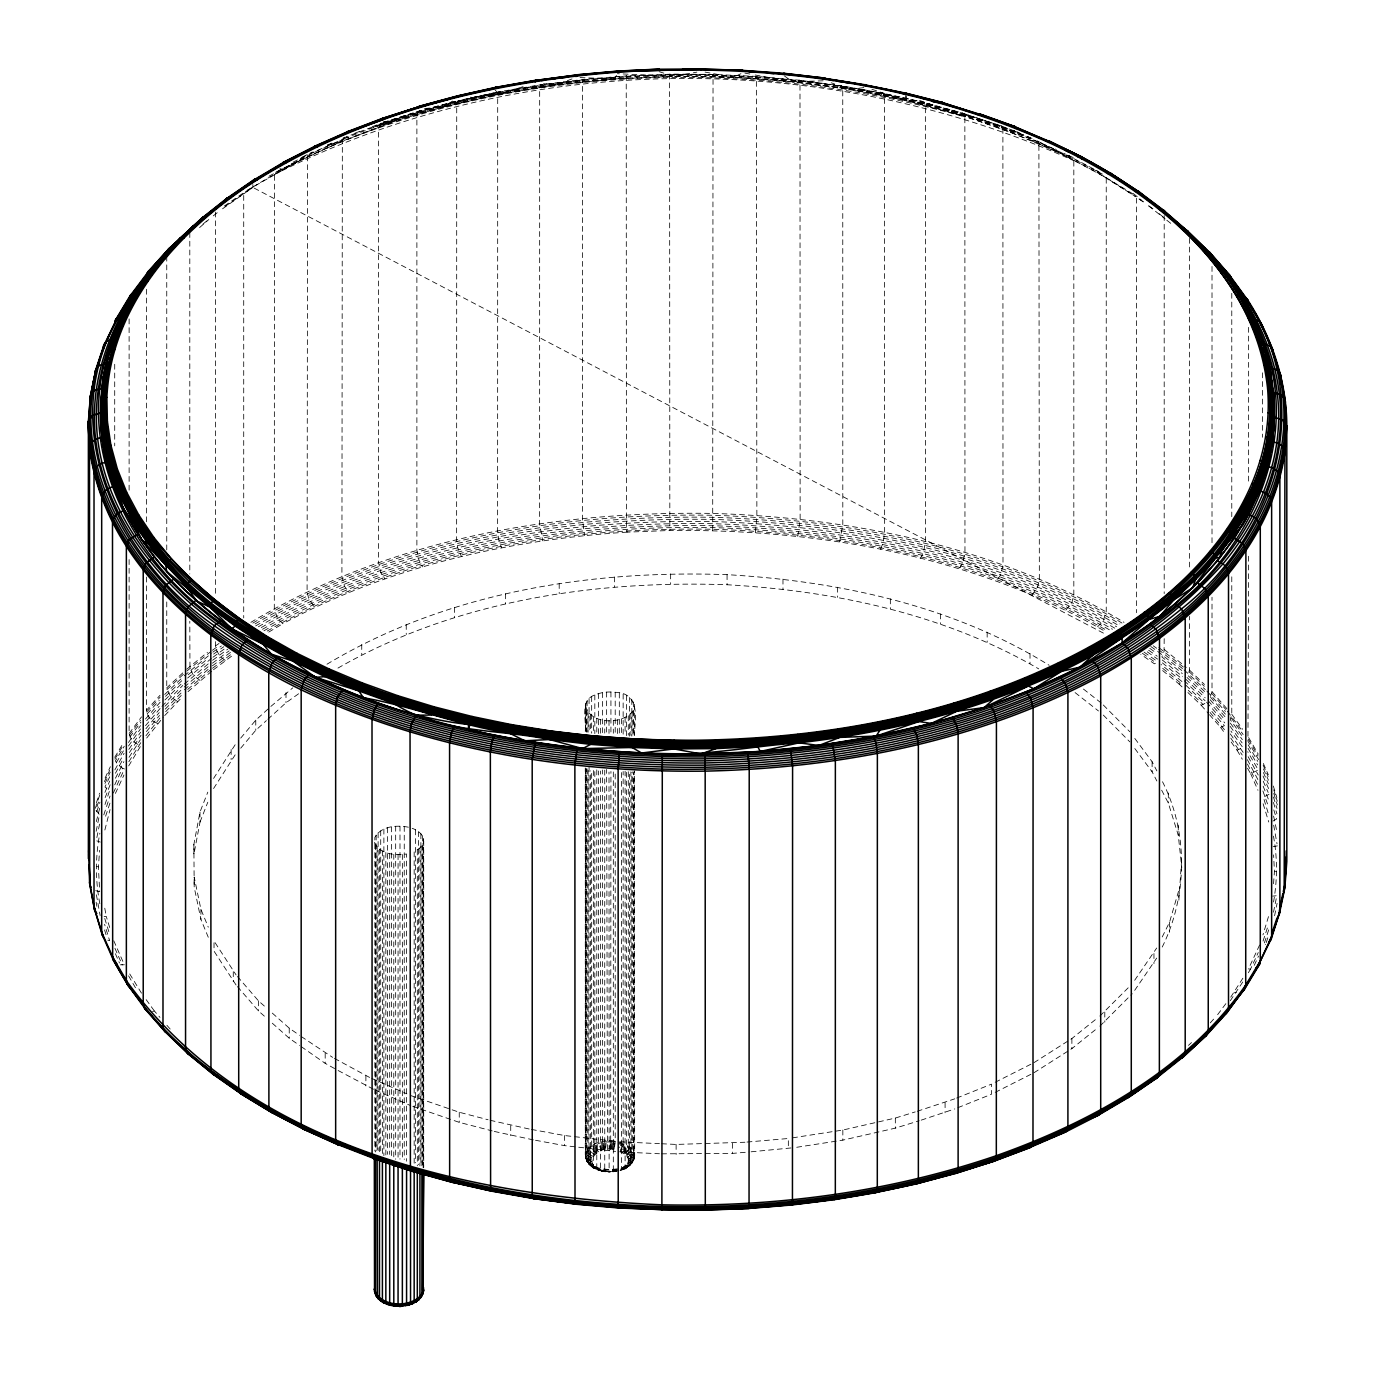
<?xml version="1.0" encoding="UTF-8"?>
<svg xmlns="http://www.w3.org/2000/svg" width="1375" height="1375" viewBox="0 0 1375 1375"><rect width="100%" height="100%" fill="white"/><g stroke="black" fill="none" stroke-linecap="round" stroke-linejoin="round"><path stroke-width="0.75" stroke-dasharray="5 3.75" d="M797.809 536.37L800.13 519.269L799.992 82.397L799.305 80.197L756.147 76.381L712.972 74.388L669.591 74.233L669.831 530.492C820.188 529.014 974.841 556.084 1106.291 632.036M596.784 769.863L596.784 1167.289L597.97 1170.073L600.084 1169.317C580.542 1162.683 600.892 1144.344 613.903 1149.809L615.209 1141.267L615.209 771.77M621.483 772.561L621.483 1167.839L620.452 1170.572M610.689 1149.569L610.93 771.461M712.697 530.647L713.041 74.388L669.642 74.233L626.227 75.9L626.416 527.227L627.052 532.142L669.831 530.492M99.842 903.736C95.287 880.584 95.339 856.402 99.842 833.25M95.666 890.673L99.688 891.705L98.398 866.886L99.636 850.334M1273.542 883.747L1274.453 871.389L1273.594 854.889M1273.456 836.12C1277.564 857.845 1277.358 880.481 1273.508 902.241M627.052 532.142C507.942 539.808 388.403 566.723 282.82 623.752L277.338 618.062L274.295 608.489L274.433 172.958C484.911 63.628 738.873 52.731 964.855 116.909L964.958 552.423L962.913 562.409L959.234 568.837M613.319 771.925L613.319 1169.352L613.113 1171.775L609.091 1172.067L609.245 1170.95L604.811 1170.675L604.742 1169.162L604.742 769.587M1164.195 638.67L1164.058 651.234L1161.909 656.906L1182.311 673.595M713.041 74.388L712.697 76.605C811.336 79.372 909.992 95.631 1002.891 129.405L1002.994 564.936L1000.656 574.819L996.48 581.092M1204.569 691.47L1188.069 675.623L1189.444 670.055L1189.444 616.361M1162.219 947.048C1187.691 895.83 1188.498 831.084 1161.652 780.089M1178.873 900.178L1181.778 857.536M1224.936 716.65L1209.484 699.016L1212.011 691.711L1212.011 597.214M1231.777 576.812L1231.777 714.261L1230.281 719.709L1242.295 736.33M1258.606 759.619L1247.95 741.194L1248.638 552.888M628.272 771.667L628.272 1164.814C628.375 1167.891 623.872 1170.692 621.328 1168.716L627.12 1164.316L631.503 1163.542L632.844 1160.62L632.844 771.77M619.85 1151.202L626.364 1155.275L628.341 1158.816L632.277 1157.32L634.356 1154.175L633.497 1150.858L629.509 1146.475L619.317 1142.006M627.12 1164.316L628.083 1162.528L632.706 1161.308L634.116 1158.231L634.116 771.547M628.083 1162.528L628.495 1160.672L633.222 1158.988L634.666 1155.773L634.459 770.894M755.442 532.606L756.869 515.436L756.353 76.381L755.442 78.581M199.994 812.023L199.994 822.112L193.875 854.511L193.875 844.405L199.994 812.023L207.797 792.155M604.811 1170.675L609.125 1172.067L609.005 772.045M96.302 821.614L99.877 807.589M96.147 831.273L99.498 814.67L95.872 810.064L99.67 798.617M99.567 824.106L96.233 840.675L100.237 842.067M104.861 830.019L110.034 809.617M380.067 123.698L378.572 128.769L378.572 562.616L380.858 572.533L384.948 578.823M1268.489 916.609L1262.955 934.88M1273.491 912.209L1276.825 895.709L1272.614 896.122M1274.591 915.75L1277.1 903.341M423.173 1167.822L423.173 843.425C425.7 836.155 418.344 830.362 412.208 828.334M585.269 731.448C586.558 719.589 579.442 700.305 594.825 694.942C601.219 692.209 608.334 691.505 615.209 692.278C639.736 692.862 635.869 717.441 634.116 735.023M591.439 1159.847L587.486 1158.575L585.372 1155.533C588.38 1143.123 604.45 1141.112 615.192 1142.195M633.308 1160.655C635.989 1152.044 626.106 1146.423 619.008 1144.98M633.755 1159.916L634.666 1155.773M623.752 1169.352L625.109 1166.498L625.109 771.203M1162.219 936.959L1169.558 922.212L1178.873 890.089M245.506 191.658C359.27 119.556 493.728 86.642 627.052 78.1L626.416 75.9L583.189 79.389L582.553 81.589L582.416 518.461L584.581 535.58M625.642 1165.966L629.011 1166.017L630.884 1162.82L630.884 771.839M96.405 802.725L99.567 793.186M95.322 808.311L99.739 794.956M96.766 811.748L99.928 802.227M104.912 792.378L109.656 781.103M105.153 797.603L110.258 784.438M104.998 804.495L109.381 791.261L104.981 786.981L110.189 775.758M103.795 814.859L110.034 796.022M109.948 803.155L105.222 817.386L107.353 817.73M1263.041 941.067L1268.42 924.808M1268.712 929.878L1263.711 944.952L1265.619 944.47M1266.237 942.58L1268.747 935.017M797.809 82.328L799.305 80.197M199.994 822.112L207.797 802.244M584.581 81.537L583.498 79.389L540.719 84.683L539.67 88.309L539.636 523.806L542.678 540.805M839.609 541.905L842.806 524.923L842.755 89.427L841.655 85.8L798.978 80.18M605.034 1171.586L606.048 1170.727L600.755 1169.953L600.617 1168.423L600.617 770.997M105.102 777.975L110.344 766.7M104.414 781.619L109.656 770.361M104.964 783.406L110.189 772.148M114.864 769.897L124.077 753.328M115.466 773.248L123.32 758.502M115.431 778.25L123.905 761.647M114.727 784.85L122.478 768.178L117.459 764.294L115.414 760.891L124.266 746.23M113.317 792.98L123.612 770.825M115.397 793.409L123.956 775.019M1259.603 945.02L1248.483 968.928L1250.528 969.134L1258.263 952.531M1254.241 965.336L1258.555 956.072M1134.684 980.272L1156.702 948.011M1134.684 990.361L1156.702 958.1M542.678 86.78L541.148 84.666L499.022 91.764L497.698 95.425L497.63 530.939L498.541 539L501.548 547.783M616.464 75.419L614.677 78.908L556.119 84.889L498.919 94.256L470.319 97.23M839.609 87.88L841.655 85.8M880.584 549.192L883.197 542.506L884.641 532.366L884.589 96.852L883.197 93.191L841.208 85.783M408.375 827.2C396.877 824.897 381.15 825.962 374.859 837.392L374.859 1151.03M414.167 1163.181L414.167 851.692L419.925 848.014L423.173 843.425M585.269 705.667C590.184 725.278 624.508 725.261 634.116 709.242M631.503 1163.542C637.312 1155.017 626.502 1147.128 618.767 1146.028M634.116 1158.231L628.272 1164.814L621.483 1167.839M632.087 1162.958L634.03 1159.108M613.113 1171.775L612.477 1170.864L615.622 1170.452M114.709 757.316L123.561 742.62M114.881 759.103L123.75 744.408M116.291 762.644L124.025 749.822M128.442 742.5L140.542 725.622M128.494 746.023L140.439 728.991M128.82 749.392L140.611 732.239M129.387 752.572L141.006 735.281M129.027 757.316L140.353 739.733M128.82 761.767L141.058 742.259M128.683 765.909L140.611 746.127L131.794 740.541L129.113 733.442L129.113 557.322M1230.728 997.167L1243.069 977.917M1230.281 1000.742L1242.914 981.767M1248.363 972.744L1250.528 969.134M501.548 93.758L499.022 91.764L458.339 100.581L456.723 104.294L456.637 539.808L457.755 547.834L461.398 556.48M213.572 778.439L235.245 744.614M213.572 788.528L235.245 754.703M621.981 1169.128C632.637 1166.344 630.695 1152.233 620.434 1150.6L623.15 1143.141L623.15 771.495M920.528 558.181L923.673 551.616L925.427 541.544L925.358 106.03L923.673 102.3L882.612 93.139L880.584 95.15M418.189 111.53L416.883 116.531L416.883 550.395L418.189 558.37L422.469 566.844M344.455 137.173L341.172 141.573L277.767 171.05M129.113 733.442L141.522 716.873M129.284 735.247L140.456 720.328M129.8 737.052L140.955 722.167M145.509 719.005L160.102 702.298M146.627 720.758L159.173 706.303M145.544 725.656L160.531 707.953M145.922 728.716L159.225 712.611M146.472 731.552L159.534 715.43M145.939 735.745L159.964 718.008M146.695 738.014L163.316 717.148M1225.864 1003.664L1217.356 1015.025L1219.298 1015.403M600.755 1169.953C610.294 1174.748 585.973 1164.006 586.523 1160.431L586.438 768.591M240.711 738.1L255.767 720.173L269.363 707.798M240.711 748.189L255.767 730.263L266.338 720.637M920.528 104.139L923.673 102.3M628.255 1166.241C636.797 1158.953 626.519 1148.658 618.148 1148.022M632.758 1161.463L628.203 1165.639L618.613 1169.73M629.011 1166.017C637.88 1158.42 627.206 1147.713 618.492 1147.059M629.647 1165.622L632.5 1162.253M157.644 723.405C151.834 721.703 146.73 716.478 146.489 710.256L159.998 695.32M146.661 712.044L160.153 697.125M147.159 713.883L159.294 700.459M164.691 694.495L182.737 677.205M165.498 696.352L181.981 680.505M164.948 699.944L181.5 683.753M161.958 706.372L182.789 685.455M164.948 706.269L182.755 688.428M165.241 709.122L182.909 691.178M165.67 711.717L181.655 695.062M164.725 715.567L181.998 697.263M1210.275 1022.862L1214.52 1018.153M1099.862 1016.056L1129.391 986.614M1099.862 1026.145L1132.278 993.712M959.234 114.795L962.913 113.094L922.986 102.231M177.495 701.473L170.586 696.833L166.753 687.844L185.178 670.656M186.725 669.23L207.47 652.283M166.908 689.648L185.35 672.461M186.88 671.034L210.822 651.544M184.267 675.778L211.269 653.452M188.1 674.798L207.195 659.175M187.602 678.047L211.372 658.505M184.319 684.045L210.994 661.547M184.284 687.002L210.822 664.434M184.422 689.752L210.805 667.098M187.705 689.442L210.908 669.522M188.014 691.642L211.802 671.069M1188.481 1045.378L1191.489 1042.577M1032.092 594.877L1037.644 586.85L1039.345 579.013L1038.898 142.055C922.264 93.998 795.197 74.714 669.47 76.381M270.875 706.423L292.772 687.844M267.85 719.263L286 702.763L299.527 693.103M199.581 227.58L208.811 219.536M1033.948 1062.669L1071.881 1038.537L1098.213 1017.38M1033.948 1072.758L1071.881 1048.627L1098.213 1027.469M203.002 224.039L207.402 220.533M213.297 215.858L219.175 211.166M212.438 650.272L219.175 645.305M212.867 652.163L221.358 645.992M213.589 654.087L223.833 646.714M212.97 657.233L224.795 648.605M212.592 660.275L227.717 649.206M212.42 663.162L229.092 650.856M212.386 665.844L230.605 652.317M212.489 668.267L232.203 653.538M213.486 669.728L233.87 654.466M1065.848 610.122L1071.95 602.353L1073.823 594.584L1073.823 160.72L1073.342 157.609L1063.769 153.278M247.448 190.111L295.006 163.195L303.377 156.733M623.7 1167.461L625.264 1167.977C634.58 1163.508 629.75 1151.339 620.984 1149.878M625.264 1167.977L630.558 1164.436M625.986 1167.977L630.18 1165.089M622.428 1152.336L625.608 1148.503L626.587 1144.653L626.587 770.842M1014.63 130.436L1011.622 132.653L916.455 99.344M1269.005 794.32L1263.333 797.242L1268.352 813.553M222.544 208.794L252.863 187.43L252.863 182.377M1097.594 626.759L1103.145 621.122L1106.239 611.566L1106.239 177.719L1036.853 140.662M224.314 206.009L243.719 192.723L243.719 617.977M225.225 206.353L252.863 187.43L1105.019 633.961M225.225 660.378L220.361 656.838L216.081 649.619L215.497 645.889L219.02 643.483M452.478 101.062L443.661 106.923L368.775 128.494M1162.614 670.57L1179.097 684.045L1182.638 682.103L1161.05 664.452M269.036 176.155L313.569 152.505L347.806 137.448L349.044 138.308M250.903 622.325C389.073 539.309 553.816 510.761 713.23 513.425C855.628 518.014 1000.983 547.817 1123.994 622.342M252.845 623.081C390.62 540.908 554.538 512.634 713.23 515.281C854.906 519.853 999.453 549.381 1122.086 623.098M255.045 623.941C392.339 542.661 555.345 514.68 713.195 517.309C854.081 521.847 997.734 551.1 1119.903 623.941M255.698 625.9C392.786 544.741 555.534 516.794 713.161 519.423C853.823 523.944 997.253 553.162 1119.25 625.9M258.38 626.777C394.831 546.597 556.497 518.959 713.109 521.572C852.809 526.058 995.191 554.984 1116.586 626.759M261.267 627.567C397.031 548.419 557.494 521.108 713.041 523.703C852.397 528.172 994.4 557.03 1115.486 628.598M262.539 629.286C397.891 550.378 557.889 523.136 712.972 525.731C851.245 530.148 992.063 558.714 1112.461 629.252M263.931 630.816C398.836 552.166 558.302 525.009 712.886 527.605C850.712 531.987 991.066 560.467 1111.069 630.781M267.197 631.056C401.294 553.506 559.419 526.677 712.783 529.255C849.475 533.586 988.573 561.773 1107.82 631.022M268.727 632.087L282.82 623.752M798.617 80.541C879.381 89.736 959.337 108.35 1034.567 139.477L1032.092 140.834L1065.848 156.097L1068.581 154.842M1187.931 692.536L1201.2 705.255L1204.895 703.467L1184.116 683.53M326.975 664.211C446.462 592.522 589.428 569.748 727.066 574.664C838.973 581.144 953.03 605.584 1049.211 665.311M337.958 668.078C455.125 601.03 593.605 580.112 727.066 584.753C835.055 590.837 944.47 614.161 1038.744 668.886M624.628 1153.711L628.358 1150.222L629.509 1146.475L629.509 772.681M622.617 1169.386L627.997 1166.395M623.219 1169.455L627.653 1167.014M597.506 1168.183C594.773 1169.987 590.459 1167.066 590.442 1163.955L590.442 770.825M302.741 156.887L312.245 152.041L314.927 153.312M293.012 162.198L307.57 154.773L307.089 591.748L308.928 599.517L314.927 607.355M274.295 174.642C519.475 49.895 823.934 47.884 1073.823 160.72M995.191 1082.28L1032.109 1063.614M995.191 1092.369L1032.109 1073.703M327.302 145.269L341.172 141.573L390.895 122.753L405.419 115.431M1065.848 156.097L1097.594 172.734L1099.106 171.995C1019.15 127.497 930.222 101.131 840.159 86.831M740.953 73.683L733.408 77.327L673.973 76.381L617.358 73.683M1272.941 821.081L1276.619 819.019L1273.68 809.531M327.439 145.097L333.214 142.553M327.508 145.32L333.248 142.794M309.495 153.914L342.341 139.477L341.911 576.434L344.455 586.231L349.044 592.35M917.228 1111.292L954.766 1098.831M956.691 1098.058L991.495 1084.153L991.495 1094.242L956.691 1108.147M921.198 1120.144L954.766 1108.92M626.364 1155.275L630.558 1152.198L631.83 1148.572L631.83 772.612M355.025 133.152L362.656 130.281M372.212 126.672L381.752 123.08M342.856 138.308C393.68 117.855 446.462 102.558 500.208 92.039M344.266 138.738C420.887 107.748 502.116 89.117 584.22 80.472M572 78.925L556.119 84.889L543.538 83.669M621.311 1169.369L624.886 1168.045M621.105 1169.936L624.594 1168.647M620.039 1170.641L624.216 1169.077M595.323 1166.808L591.577 1166.688M1209.502 714.725L1220.553 727.341L1224.403 725.708L1210.464 709.827M382.852 122.581L418.877 111.083L458.339 100.581L461.398 102.438M383.762 122.444L419.684 110.98L459.027 100.512M379.431 124.541C459.164 97.213 542.764 82.087 626.828 77.017M378.95 125.675C472.45 93.655 571.158 78.306 669.831 76.45L669.591 74.233M424.514 108.522L443.661 106.923L498.919 94.256L525.078 86.023M792.533 1137.847L842.841 1130.044L895.331 1118.047L915.234 1111.911M796.727 1147.283L842.841 1140.133L895.331 1128.136L919.205 1120.763M1231.175 742.036L1237.07 750.183L1242.862 747.587L1230.934 731.087M627.619 1156.994L632.122 1154.364L633.497 1150.858L633.497 772.767M1277.375 845.883L1273.164 846.639M1247.52 768.247L1250.648 773.661L1258.28 770.017L1247.692 751.712M593.57 1165.244L589.377 1164.711L588.105 1161.858L588.105 768.728M457.755 101.011L499.589 91.713M580.044 77.584L614.677 78.908L673.973 76.381L696.85 72.119M152.488 1011.45L154.447 1011.089L159.981 1017.397M498.541 92.177L541.647 85.009M751.128 1151.803L794.63 1147.609M863.844 87.553L850.266 89.581L792.378 81.744L755.219 75.006M291.328 163.728L295.006 163.195M374.533 842.342C379.448 854.305 395.364 855.714 406.57 853.995L406.57 1161.205M617.512 1168.802C606.753 1170.469 593.192 1169.214 586.438 1159.572M617.478 1169.627L600.652 1169.248M617.392 1170.331L609.022 1170.984M612.614 1171.397L617.255 1170.864M612.769 1171.775L617.066 1171.259M540.341 85.078L583.842 79.75M592.316 1163.525L587.812 1162.562L585.475 1157.148L585.475 768.298M120.295 964.837L124.352 964.769M661.547 1143.742L676.122 1144.43L744.923 1142.247M747.003 1142.058L788.339 1138.5L788.339 1148.589M661.547 1153.831L732.531 1153.402L749.066 1151.975M582.931 79.767L626.605 76.278M1274.453 871.389L1276.602 871.252M626.072 76.261L669.694 74.611M625.952 77L669.763 75.367M705.066 72.084L733.408 77.327L792.378 81.744L823.367 80.798M609.039 1171.517L613.198 1171.397M104.122 916.42L106.253 916.403L110.017 928.589M591.611 1161.703L586.3 1159.606L585.269 1154.656L585.269 767.972M669.539 74.594L713.109 74.748M669.505 75.316L713.161 75.487M712.886 74.783L756.542 76.742M712.783 75.522L756.68 77.481M619.867 1141.817L659.45 1143.656M619.867 1151.906L659.45 1153.745M871.887 89.289L906.486 100.77L960.455 115.173L970.527 115.844M615.209 1141.267C604.45 1140.116 587.005 1142.402 585.372 1155.533M615.123 1143.209C604.33 1141.852 585.372 1144.808 585.853 1158.85M615.02 1144.258C604.433 1142.934 585.836 1145.822 586.3 1159.606M614.9 1145.323C604.398 1143.45 583.052 1148.159 587.812 1162.562M614.728 1146.389C604.141 1143.639 580.611 1151.236 590.047 1165.141M614.556 1147.386C603.419 1143.57 578.927 1154.88 592.883 1167.237M614.35 1148.314C602.13 1143.433 578.291 1158.833 596.097 1168.784M614.127 1149.122C600.566 1144.55 577.792 1161.548 599.517 1169.764M604.914 1171.225L609.211 1171.5M609.159 1171.878L601.167 1170.898M755.923 76.759C812.659 80.661 869.052 89.186 924.292 102.73M755.683 77.498L799.82 81.314M531.403 1129.425L564.489 1135.527L615.605 1141.336M535.545 1140.288L564.489 1145.616L615.605 1151.425M798.222 81.263C877.714 90.045 956.519 107.817 1030.734 137.93M1234.389 992.303L1236.383 992.595M600.927 1170.503L605.808 1171.242M601.459 1171.105L605.395 1171.792M744.906 73.133L753.156 74.628M490.136 1120.281L529.341 1129.047M494.261 1131.436L533.466 1139.909M906.469 95.734L906.486 100.77L850.266 89.581L831.17 82.775M383.47 121.275L390.895 122.753M591.852 1157.991L587.228 1155.619L585.819 1152.198L585.819 767.645M96.319 866.422L98.398 866.886M410.764 1095.583L459.25 1112.255L488.073 1119.748M412.792 1106.377L459.25 1122.344L492.198 1130.903M107.731 940.173L109.639 940.689L104.586 924.327M926.355 103.297L963.617 113.558L1001.464 126.002L1002.891 129.405M995.191 124.111L1011.622 132.653L1059.472 153.038L1069.716 155.839M279.898 168.558L282.82 169.709M619.283 1142.934L629.423 1147.386L634.356 1154.175M619.18 1143.931C625.797 1145.53 634.253 1149.62 634.288 1157.492M602.559 1170.658L593.605 1167.341L588.431 1163.491M597.231 1169.403L602.164 1170.984M597.558 1169.816L601.786 1171.139M419.684 110.98L422.469 112.802M592.814 1156.22L589.136 1154.158L587.091 1149.827L587.091 767.422M659.106 71.655L673.973 76.381M964.064 113.644L1006.362 127.72M1009.078 128.958L1019.648 132.859M1005.727 127.686L999.728 125.366L996.48 127.05L1039.225 143.481L1073.703 159.053L1102.509 174.161M1013.719 130.78L1019.717 133.117M122.478 768.178L124.472 768.986M346.603 136.933L347.806 137.448M593.364 770.498L593.364 1165.777L593.914 1167.942L598.95 1170.039M598.434 1170.142L593.914 1167.942M334.434 1058.389L369.789 1077.553M371.731 1078.413L406.863 1093.864M338.147 1070.523L373.691 1089.361M375.65 1090.22L410.764 1105.672M594.292 1154.553L590.288 1151.288L589.067 1147.609L589.067 767.353M1040.823 142.914L1054.213 148.964M200.062 680.419L193.463 675.503L189.956 668.164L189.802 621.259M382.766 123.303L384.948 124.781M301.211 1036.509L332.595 1057.358M301.211 1046.598L325.188 1063.339L336.291 1069.492M952.016 110.189L960.455 115.173M1106.239 177.719L1134.65 194.941M1097.594 172.734L1135.819 196.745L1103.506 176.103L1093.572 168.3M596.252 1153.075L592.745 1149.431L591.663 1145.633L591.663 769.673M591.095 1166.189L595.444 1168.836M1143.261 201.627L1137.555 197.966L1145.633 203.638M272.302 1013.117L289.231 1028.139L299.509 1035.323M272.302 1023.206L289.231 1038.228L299.509 1045.412M1152.955 208.777L1147.231 204.772L1165.175 218.952M1158.85 647.573L1186.144 669.281M1153.213 645.803L1156.667 648.244M1158.403 649.464L1182.517 668.594M1150.772 646.508L1155.962 650.169M1157.698 651.389L1181.761 670.484M1149.809 648.398L1156.719 653.262M1148.623 650.203L1157.252 656.253M1147.266 651.853L1157.578 659.106M1144.034 652.111L1156.031 660.533M1142.419 653.314L1156.083 662.922L1154.381 663.816L1140.769 654.259M784.386 75.9L792.378 81.744M1083.448 689.064L1101.839 703.519M1075.095 692.605L1098.487 710.978M1166.808 220.241L1171.706 224.091M1133.378 193.566L1141.611 200.286M1159.142 213.675L1163.903 217.577M1164.195 649.412L1186.298 667.477M1184.098 669.883L1205.342 689.614M1162.253 659.966L1182.62 676.62M1162.408 662.87L1182.706 679.473M1162.7 668.336L1180.902 683.22M598.623 1151.803L596.183 1148.812L594.825 1143.931L594.825 770.137M237.463 976.525L258.448 1000.828L266.148 1007.652M237.463 986.614L258.448 1010.917L266.148 1017.741M588.827 1164.161L592.178 1167.048M1189.444 670.055L1204.483 684.492M1189.289 671.877L1204.328 686.297M1206.855 691.058L1225.469 711.459M1187.02 677.463L1204.998 694.702M1185.748 679.181L1205.17 697.812M1184.27 680.745L1205.119 700.752M1188.292 690.319L1203.073 704.498M1179.097 684.045L1182.036 686.881M1055.398 148.981L1059.472 153.038M1103.317 704.997L1129.855 731.792M1103.317 715.086L1129.855 741.881M495.086 89.977L498.919 94.256M1212.011 691.711L1228.958 711.047M1211.856 693.516L1225.967 709.62M1227.377 711.236L1242.45 731.053M1210.567 697.228L1226.053 714.897M1208.144 700.683L1224.97 719.864M1206.597 702.178L1224.764 722.906M1210.017 712.422L1226.053 731.586M1201.2 705.255L1208.109 713.144M166.891 1025.286L172.425 1031.594M236.07 984.998L214.019 951.139L214.019 941.033L236.07 974.909M601.339 1150.789L598.452 1142.591L598.452 770.945M1134.805 738.444L1152.113 761.733L1156.873 770.911M1134.805 748.533L1152.113 771.822L1156.873 781M589.377 1164.711L586.523 1160.431M1231.777 714.261L1242.622 729.266M1231.106 717.905L1243.138 734.542M1230.35 723.113L1242.347 739.698M1230.161 726.378L1242.123 742.913M1230.333 733.923L1243.138 752.366M1230.797 738.134L1242.227 755.03M1220.553 727.341L1225.28 733.872M141.47 993.145L128.528 971.987M146.18 999.659L154.447 1011.089M963.617 113.558L964.855 116.909M1248.638 737.584L1258.245 754.188M1248.466 739.389L1258.056 755.975M1248.156 744.82L1257.73 761.355M1248.053 748.327L1257.609 764.844M1248.139 756.714L1258.228 775.036M1247.348 759.636L1257.987 779.797M1247.469 764.105L1258.434 786.122M1237.07 750.183L1242.295 759.223M128.58 975.837L135.919 988.522M1161.652 790.195L1168.32 803.034L1178.255 835.106L1181.778 867.625M604.312 1150.067L602.422 1141.628L602.422 769.983M1263.333 763.452L1268.334 774.761M1263.161 765.239L1268.145 776.531M1263.453 768.9L1268.438 780.192M1263.402 772.509L1268.386 783.784M1263.041 776.016L1268.833 789.147M1263.23 781.241L1268.18 792.447M1263.161 786.225L1268.541 799.648M1262.903 790.952L1268.523 806.764M1250.648 773.661L1257.97 790.281M113.764 940.775L123.527 962.913M114.933 948.286L122.289 964.958M115.38 953.7L119.47 962.981M208.278 937.269L200.922 919.428L194.184 887.081L194.184 876.992L200.922 909.339L208.278 927.18M585.475 1157.148L587.228 1161.944M1273.319 786.053L1276.859 797.534M1273.714 789.748L1277.255 801.23M1273.766 793.427L1277.306 804.891M1273.456 797.036L1276.997 808.483M1273.422 802.416L1276.945 813.845M1273.594 816.08L1277.1 832.614M1263.109 803.739L1268.747 822.027M104.758 918.466L109.777 934.777M104.569 929.912L107.095 938.128M905.231 95.425L906.486 100.77M607.458 1149.655L606.633 769.433M1273.68 825.206L1277.014 843.803M104.775 908.205L106.253 916.403M96.405 894.816L100.134 915.544M96.147 902.206L96.886 906.366M634.459 1153.281L634.58 1156.65M628.341 1158.816L628.495 1160.672M193.875 844.405L194.184 887.081M1262.508 372.814L1262.508 437.25M1248.638 327.353L1248.638 484.155M1231.777 293.305L1231.777 516.673M1212.011 266.458L1212.011 543.52M1189.444 238.356L1189.444 566.964M1178.255 825.017L1178.255 835.106M1169.558 922.212L1169.558 932.319M1168.32 792.945L1168.32 803.034M1164.195 215.548L1164.195 593.57M1153.952 953.528L1153.952 963.617M1152.113 761.733L1152.113 771.822M1136.42 198.172L1136.42 612.7M1104.795 1012.086L1104.795 1022.175M1071.881 1038.537L1071.881 1048.627M1030.013 653.383L1030.013 663.472M987.164 632.173L987.164 642.263M945.089 1102.681L945.089 1112.77M940.397 613.938L940.397 624.027M895.331 1118.047L895.331 1128.136M890.347 598.881L890.347 608.97M842.841 1130.044L842.841 1140.133M837.633 587.228L837.633 597.317M782.977 579.116L782.977 589.222M732.531 1143.312L732.531 1153.402M727.066 574.664L727.066 584.753M676.122 1144.43L676.122 1154.519M670.639 573.908L670.639 584.014M634.459 704.292L634.459 736.519M633.497 701.869L633.497 736.244M632.844 711.631L632.844 735.247M631.83 699.583L631.83 736.089M630.884 713.831L630.884 735.316M629.509 697.486L629.509 736.158M628.272 715.808L628.272 735.144M626.587 695.664L626.587 736.484M625.109 717.509L625.109 734.697M623.15 694.152L623.15 734.972M621.483 718.85L621.483 736.038M619.317 693.017L619.317 735.986M617.512 719.812L617.512 734.852M615.209 692.278L615.209 735.247M614.453 576.881L614.453 586.97M613.319 720.362L613.319 733.253M610.93 691.969L610.93 734.938M609.005 720.483L609.005 733.373M606.633 692.089L606.633 732.909M604.742 720.173L604.742 733.064M602.422 692.639L602.422 733.459M600.617 719.434L600.617 734.473M598.452 693.602L598.452 734.422M596.784 718.3L596.784 733.339M594.825 694.942L594.825 733.614M593.364 716.788L593.364 733.975M591.663 696.644L591.663 733.15M590.442 714.966L590.442 732.153M589.067 698.62L589.067 732.995M588.105 712.869L588.105 732.205M587.091 700.82L587.091 733.047M586.438 710.583L586.438 732.067M585.819 703.209L585.819 731.139M585.475 708.159L585.475 731.792M564.489 1135.527L564.489 1145.616M559.195 583.533L559.195 593.622M510.727 1125.627L510.727 1135.716M505.622 593.777L505.622 603.866M459.25 1112.255L459.25 1122.344M454.42 607.475L454.42 617.564M423.723 840.967L423.723 1167.495M423.5 838.475L423.5 1167.169M422.555 836.052L422.555 1166.894M421.902 845.814L421.902 1168.045M420.887 833.766L420.887 1164.591M419.925 848.014L419.925 1165.966M418.55 831.669L418.55 1164.659M417.312 850.008L417.312 1165.794M415.628 829.847L415.628 1162.82M406.244 624.456L406.244 634.545M404.25 826.461L404.25 1159.452M402.359 854.545L402.359 1159.606M399.988 826.152L399.988 1159.142M398.062 854.666L398.062 1157.578M395.673 826.272L395.673 1159.263M393.783 854.356L393.783 1159.417M391.48 826.822L391.48 1157.664M389.675 853.617L389.675 1154.381M387.509 827.784L387.509 1154.33M385.842 852.483L385.842 1155.395M383.883 829.125L383.883 1155.67M382.405 850.97L382.405 1153.883M380.72 830.827L380.72 1153.058M379.483 849.148L379.483 1152.061M378.108 832.803L378.108 1150.737M377.145 847.052L377.145 1152.113M376.148 835.02L376.148 1150.806M375.478 844.766L375.478 1151.975M365.887 1075.834L365.887 1085.923M361.745 644.497L361.745 654.586M325.188 1053.25L325.188 1063.339M289.231 1028.139L289.231 1038.228M286 692.673L286 702.763M258.448 1000.828L258.448 1010.917M255.767 720.173L255.767 730.263M233.269 971.661L233.269 981.75M231.137 749.495L231.137 759.584M215.497 212.042L215.497 596.492M215.497 641.609L215.497 645.889M200.922 909.339L200.922 919.428M189.802 232.495L189.802 573.994M166.753 256.145L166.753 550.395M166.753 601.941L166.753 687.844M146.489 289.283L146.489 523.394M146.489 577.087L146.489 710.256M129.113 318.914L129.113 490.737M114.709 364.272L114.709 445.878"/><path stroke-width="1.5" d="M1273.92 407.052L1274.453 417.347L1272.614 442.08L1267.647 466.675L1259.603 490.978L1248.483 514.886L1234.389 538.261L1217.356 560.983L1197.505 582.931L1174.938 603.969L1149.775 624.009L1122.138 642.933L1079.994 667.15L1033.828 688.789L984.105 707.609L931.339 723.439L876.081 736.089L818.881 745.473L760.323 751.438L701.027 753.964L673.991 748.928L674.128 740.317C827.527 741.228 985.617 711.941 1117.566 630.455C1200.083 579.236 1276.052 492.027 1267.612 388.867C1255.1 269.191 1148.314 187.653 1046.169 141.35C912.209 81.898 762.902 62.889 617.409 72.17L617.616 71.088L659.261 69.059L659.416 70.159M1267.612 388.867L1271.583 389.95L1273.783 393.748C1284.456 523.806 1168.2 620.83 1061.569 671.292C979.052 710.205 889.453 732.428 799.03 742.844C746.436 746.522 694.564 758.312 641.592 753.019C583.361 749.994 525.422 742.363 468.514 729.592L468.531 724.522C398.423 716.684 332.905 687.689 271.494 654.259C233.045 631.383 197.072 604.295 166.616 571.398C124.936 525.284 97.161 464.458 100.787 401.466L102.902 398.492L106.872 397.375C111.255 303.188 181.466 227.648 257.434 179.73C365.406 112.492 492.284 81.623 618.097 72.17L617.736 71.088L576.383 74.817L575.987 76.605M1117.566 630.455L1121.072 634.081L1122.138 637.897L1079.994 667.15L1061.569 671.292L1033.828 688.789L1028.345 686.022L984.105 707.609L956.88 711.219L931.339 723.439L918.981 721.548L876.081 736.089L839.867 737.395L818.881 745.473L799.03 742.844L760.323 751.438L757.642 746.591L715.894 748.619L673.991 748.928L641.592 753.019L632.156 747.502L632.741 738.908L674.128 740.317M673.991 748.928L632.156 747.502L582.622 748.602L549.57 739.527L551.014 731.019L591.628 735.814L632.741 738.908M632.156 747.502L590.614 744.373L549.57 739.527L524.734 740.781L509.214 733.013L511.088 724.556L551.014 731.019M700.872 69.867L700.941 68.75L682.172 69.438M549.57 739.527C497.733 728.853 440.498 733.631 394.419 703.742L397.495 695.613L434.139 706.819L472.072 716.478L511.088 724.556M509.214 733.013C459.508 725.588 412.706 706.355 363.378 697.709L358.875 690.92L362.347 682.928L397.495 695.613M662.303 753.758L661.891 1209.639L705.409 1210.172L748.773 1208.505L749.048 1207.405L749.22 769.45L747.948 752.263C586.902 760.719 420.131 735.797 277.406 657.628C186.708 607.303 97.556 519.836 100.873 408.65M394.419 703.742L358.875 690.92L315.528 677.325L293.012 661.066L293.562 658.195L297.155 653.383L328.831 668.834L362.347 682.928M101.63 398.509L102.386 388.283L94.463 390.277L90.802 394.384C74.611 515.212 170.792 615.484 269.294 669.058C401.844 741.984 555.448 768.917 705.53 767.25C853.136 763.692 1003.973 732.617 1130.731 654.087C1217.562 600.462 1297.244 507.255 1284.748 398.802L1281.088 394.659L1273.164 392.614L1269.434 367.177L1262.955 343.303L1257.713 341.378M88.653 850.592L89.684 883.919L94.755 910.697L96.869 913.567M88.928 860.355L88.688 854.459M358.875 690.92L325.016 676.672L293.012 661.066L271.494 654.259L263.003 644.188L263.605 641.334L267.472 636.677L297.155 653.383M1274.453 417.347L1282.394 419.736L1286.622 425.734C1284.147 538.072 1193.105 623.803 1100.567 674.077C966.745 745.834 812.453 771.908 661.77 769.106C514.628 764.448 364.272 732.48 238.717 652.695C159.775 601.872 87.725 520.214 88.378 421.3L92.606 415.336L100.547 412.998M1283.287 891.567L1284.508 885.809M1284.972 879.502L1285.917 866.886M293.012 661.066L263.003 644.188L231.739 628.736L209.636 606.925L210.805 603.195L214.672 599.809L239.938 618.784L267.472 636.677M101.028 412.706L103.245 377.317L105.342 374.447L109.295 373.484M263.003 644.188L235.177 626.106L209.636 606.925L196.659 601.013L186.536 586.747L187.773 583.069L191.812 579.837L214.672 599.809M209.636 606.925L166.616 571.398L165.997 565.658L167.269 562.031L171.48 558.972L191.812 579.837M201.145 220.413L202.967 217.25L206.267 217.353M178.939 240.917L180.194 238.098L184.302 237.652M186.536 586.747L141.917 540.169L132.963 521.228L135.042 516.948L138.806 515.006L153.777 537.333L171.48 558.972M202.348 217.628L179.661 238.631L160.067 259.978L159.328 262.298L169.142 251.608M415.611 1300.406L418.705 1299.805L421.902 1294.803L421.902 1174.491M100.753 405.814L103.245 377.317M103.52 376.475C84.769 490.205 171.205 588.844 263.278 642.314C386.839 715.206 531.816 744.219 673.991 746.986C828.919 747.914 988.591 718.317 1121.862 636.023C1205.222 584.289 1281.947 496.22 1273.405 392.03M129.113 299.595L131.794 293.717L138.617 291.792M165.997 565.658L148.105 543.778L122.805 507.65L120.656 498.094L123.63 493.264L126.62 492.13L138.806 515.006M1178.461 1058.767L1181.538 1058.2L1205.737 1036.062L1227.016 1012.636L1245.716 986.511L1245.888 550.945L1243.206 543.847L1234.389 538.261M114.709 323.452L115.414 320.134L130.642 294.886M128.27 307.209L130.367 303.72L134.148 303.239M535.167 82.036L535.717 80.231L536.748 81.263M1234.389 1001.481L1244.358 989.502L1259.586 964.253L1260.291 960.936L1260.291 527.072C1260.084 520.798 1254.378 515.969 1248.483 514.886M115.397 339.384C110 338.37 103.297 341.825 103.366 347.875L117.459 317.47L124.472 315.253C60.586 424.222 123.131 555.517 218.917 621.483C358.308 722.855 535.786 756.628 705.237 755.305C871.355 750.716 1045.722 712.594 1176.725 604.811C1259.638 539.945 1307.247 419.083 1253.536 321.286M114.675 349.748C104.723 349.319 108.539 364.255 105.755 369.669M106.872 397.375L107.387 421.3L103.417 422.589L101.217 426.525L109.502 474.203L132.963 521.228M120.295 324.998L116.961 330.498L119.109 326.923L122.977 326.288M120.656 498.094L111.22 474.53L104.741 450.622L106.167 447.288L108.78 445.603L110.877 445.156L117.287 468.806L126.62 492.13M423.5 1173.614L422.692 1290.059M417.312 1300.423L420.561 1297.725L423.173 1292.431L423.173 1174.267M1268.816 942.631L1271.634 936.53L1271.634 502.666C1271.445 496.375 1265.481 491.752 1259.603 490.978M88.378 421.3L88.378 858.653M95.133 376.991L95.322 370.958L104.088 344.523M100.684 402.342L100.787 401.466M422.881 1292.466L423.723 1173.941M1267.647 466.675C1273.525 467.139 1279.695 471.556 1279.867 477.847L1279.867 911.694L1270.913 939.881M393.783 1163.714L393.8 1304.17L394.092 1305.769L398.252 1305.683M101.733 398.578L102.541 392.648M104.689 376.819L105.17 373.33M619.558 751.781L618.131 768.969L618.217 1205.841L618.647 1208.023L662.114 1209.622L618.458 1207.645M418.172 108.213L419.134 106.305L456.895 96.027L495.808 87.312L535.941 80.214M742.259 71.259L742.637 70.159L700.889 69.317L617.461 71.638M95.872 369.308L90.062 397.805L95.872 369.308L99.498 365.355L107.353 363.688M96.766 367.795C64.934 482.212 146.609 591.525 239.817 648.845C377.678 736.02 544.311 766.683 705.495 765.136C863.775 761.062 1027.4 726.12 1158.197 632.861C1239.683 575.627 1305.734 475.08 1279.352 372.178L1276.619 369.703L1270.878 367.967M102.764 386.358L103.933 380.634M1279.489 910.336L1282.858 893.647M1278.234 916.592L1284.938 886.6L1286.811 861.352L1286.811 427.488C1287.017 381.803 1271.858 337.133 1247.091 299.028L1244.513 296.897L1239.081 295.866M421.764 1295.491L422.28 1293.17L421.506 1293.772M422.812 1294.098L423.723 1289.956M108.952 352.516L103.142 378.177L105.411 371.594M109.398 351.759C76.467 459.267 148.638 566.087 235.812 623.27C363.945 709.981 521.28 742.723 674.008 745.92C828.816 746.848 988.367 717.286 1121.519 635.044C1204.809 583.361 1281.483 495.361 1272.958 391.239M747.948 752.263C867.058 744.58 986.597 717.664 1092.18 660.653C1183.239 611.497 1270.311 527.536 1274.316 417.931L1273.68 392.872M398.062 1166.172L398.062 1303.655C396.361 1307.659 403.872 1307.402 402.359 1303.534L402.359 1166.052M317.367 146.695L314.841 146.094L313.483 148.156L306.127 151.938M591.628 735.814L590.614 744.373L582.622 748.602M282.184 164.227L283.645 162.112L286.378 162.594M468.514 729.592L472.072 716.478M413.548 1301.97L416.247 1301.678L417.312 1298.997L417.312 1172.239M230.691 198.017L227.562 197.777L225.895 200.011L230.966 196.556M1085.58 1120.694L1097.662 1115.641L1129.15 1097.044L1157.234 1077.811L1159.366 1074.047L1159.503 638.498L1156.031 629.2L1149.775 624.009M577.191 748.017L574.87 765.119L575.008 1202.008L575.695 1204.208L618.853 1208.006M189.956 230.811L192.191 226.944L212.97 210.392M418.705 1299.805L419.925 1297.003L419.925 1172.411M1205.737 1036.062L1208.247 1030.408L1208.247 596.544L1205.737 589.239L1197.505 582.931M196.539 225.637L193.463 226.188L169.263 248.325L147.984 271.752L146.661 274.691L152.058 268.709M456.156 97.195L456.895 96.027L458.459 96.955M1230.694 1006.414L1224.523 1014.63L1227.841 1011.261L1228.511 1007.995L1228.511 574.148C1228.27 567.909 1223.166 562.684 1217.356 560.983M148.139 280.706L144.461 281.033L142.502 283.577L161.322 258.998L164.88 258.809M1286.072 864.789L1286.261 850.816M95.133 372.694L104.981 343.045M106.184 341.756C54.948 461.759 139.941 585.767 240.745 646.92C378.314 733.923 544.603 764.517 705.461 762.97C863.414 758.914 1026.695 724.041 1157.234 630.987C1246.386 570.178 1313.847 453.956 1270.483 346.07L1263.333 343.509M90.802 394.384L88.189 423.053L89.513 448.319L89.684 883.919M783.372 74.37L784.025 73.287L824.914 78.117L825.344 79.217M1284.198 890.02L1284.938 452.736L1286.622 425.734M1272.597 931.236L1277.014 917.933M1270.019 941.359L1279.867 911.694M1279.128 915.08L1284.748 888.336L1286.295 856.78M1125.266 1098.006L1130.061 1096.081L1131.281 1091.681L1131.281 657.817L1128.016 648.381L1122.138 642.933L1149.173 619.403L1159.812 616.378L1173.855 599.861L1192.658 587.761L1215.672 557.975L1220.295 557.373C1217.631 545.823 1262.852 515.402 1240.852 506.945M108.677 353.323L117.339 328.814M117.769 328.092L108.591 354.2L113.541 343.286M118.37 327.456C67.375 440.052 141.625 561.034 236.277 622.325C376.217 716.495 549.587 747.725 715.825 744.545C876.958 738.461 1045.412 700.339 1172.652 596.148C1253.673 532.812 1302.331 416.333 1252.952 319.137L1248.38 318.055M409.509 1304.755C400.142 1304.514 410.798 1307.573 410.541 1302.022L410.541 1168.836M1192.658 587.761L1195.975 578.445L1194.153 574.853L1190.698 572.516M914.427 1182.947L915.973 1183.892L956.123 1173.322L994.142 1161.188L996.325 1157.286L996.428 721.772L994.142 711.872L990.052 705.581M535.391 742.483L532.194 759.464L532.245 1194.978L533.345 1198.588L576.383 1203.847M1242.484 525.525L1258.039 489.775L1256.63 486.337L1252.023 483.88M350.247 132.103L348.442 131.33L346.861 132.688L384.828 118.903M103.538 346.139L117.459 317.47M118.92 316.473C54.433 426.508 117.58 559.109 214.311 625.711C355.059 728.097 534.291 762.197 705.409 760.856C873.177 756.216 1049.245 717.716 1181.538 608.884C1275.725 534.462 1317.92 400.83 1244.513 296.897M1256.08 967.914L1257.541 966.934L1271.634 936.53M1257.541 966.934L1271.463 938.248M410.369 1302.898L412.809 1303.534L414.167 1300.681L414.167 1171.775M823.986 79.166L824.914 78.117L783.716 73.477M117.064 329.639L129.044 304.82M116.961 330.498L129.645 304.219M130.367 303.72C60.552 419.891 133.152 555.483 236.878 621.431C376.63 715.481 549.759 746.659 715.773 743.48C876.717 737.413 1044.948 699.342 1172.033 595.289C1261.666 525.233 1306.473 396.688 1239.958 295.591L1236.194 295.178M1031.439 1146.802L1065.109 1132.261L1067.43 1129.631L1067.911 1126.503L1067.911 692.656L1066.072 684.87L1060.073 677.05M405.625 1305.666L406.57 1302.984L406.57 1167.65M1097.662 1115.641L1099.553 1114.111L1100.705 1109.762L1100.705 675.898L1097.662 666.325L1092.18 660.653M497.114 88.309L495.808 87.312L489.053 89.839M494.416 735.195L491.803 741.898L490.359 752.022L490.6 1188.928L491.803 1191.214L533.792 1198.622L576.022 1204.208M419.856 1298.189L421.025 1296.023L420.148 1296.419M423.173 1292.431C413.377 1307.986 383.109 1308.072 374.533 1291.331L374.327 1157.802M423.087 1293.291L420.561 1297.725M257.434 179.73L254.495 179.369L253.137 180.795L284.917 162.009M216.081 208.862L216.803 207.591L213.589 210.134M1181.538 1058.2L1184.58 1055.106L1185.198 1051.892L1185.198 618.045L1181.538 608.884L1174.938 603.969M147.159 273.127L169.263 248.325M114.881 321.733L131.794 293.717M116.927 319.791L133.22 292.789M1245.08 986.133L1260.291 960.936M1243.206 990.688L1260.119 962.655M115.414 320.134L116.291 318.691M1258.709 965.697L1259.586 964.253M128.614 305.542L143.172 282.081M128.356 306.35L143.756 281.497M129.353 305.456L144.461 281.033M863.913 85.611L865.116 84.614L865.666 85.748M454.472 726.206L451.327 732.789L449.573 742.844L449.642 1178.358L451.327 1182.105L491.803 1191.214L493.711 1190.252M876.081 736.089L879.914 730.297L877.886 721.875M994.933 1160.689L955.316 1173.425L957.361 1172.05L958.117 1167.856L958.117 734.009L956.811 726.034L952.531 717.544M725.828 1208.986L748.584 1208.487L791.811 1204.998L792.447 1202.816L792.584 765.927L790.419 748.808M434.139 706.819L431.441 715.069L414.545 715.189M129.8 296.295L149.102 270.617L153.828 268.933L151.37 272.198M129.284 297.877L150.477 269.758L170.586 247.517L184.284 235.675M148.93 275.464C112.303 320.839 90.836 379.912 97.625 438.522C105.394 503.319 144.444 559.866 192.363 602.284C333.558 720.741 525.302 757.986 705.306 756.955C881.444 751.695 1070.025 709.947 1201.183 584.736C1245.114 540.409 1277.891 481.594 1278.681 417.983C1279.094 363.516 1256.114 311.077 1221.602 269.723M1245.888 984.809C1186.694 1069.716 1092.008 1121.673 996.428 1155.636C889.092 1192.383 774.984 1207.233 661.77 1204.827C468.256 1196.353 246.245 1146.784 126.362 980.65L126.362 546.803L129.061 539.722L137.93 534.205M1245.716 986.511C1186.539 1071.4 1091.87 1123.341 996.325 1157.286C889.023 1194.033 774.967 1208.883 661.77 1206.459C538.038 1202.85 413.462 1179.028 301.297 1125.334C225.448 1087.883 152.745 1034.825 112.664 958.409L112.492 522.827C112.698 516.553 118.456 511.741 124.352 510.727M1225.898 1013.77L1245.2 988.092M142.759 282.786L161.322 258.998M145.011 281.033L142.398 284.436L145.475 281.566M384.278 118.456L382.044 118.8L418.516 106.941M415.766 715.567L411.383 724.006L410.042 731.981L410.403 1168.905L412.087 1171.311L451.327 1182.105L515.728 1194.978M902.928 93.689L904.406 92.744L911.144 95.442M392.013 1304.359L390.5 1305.288L389.675 1302.606L389.675 1162.975M954.439 1173.15L994.142 1161.188L1030.545 1147.472L1032.986 1143.484L1033.089 707.97L1030.545 698.156L1025.956 692.055M421.816 1295.663C410.283 1307.848 386.255 1307.917 375.581 1294.614L375.478 1158.42M418.069 1300.2L421.558 1296.436M158.812 261.25L165.567 253.791M167.819 251.762C119.677 300.85 87.381 369.531 95.666 439.33C103.469 504.35 142.656 561.086 190.73 603.642C332.389 722.494 524.769 759.859 705.358 758.828C890.811 752.864 1094.345 707.627 1222.942 563.87C1262.113 516.931 1286.639 455.452 1279.334 393.731C1272.545 337.958 1242.656 287.427 1203.623 247.998M1210.052 1029.463L1217.202 1021.539M1204.414 1036.87L1227.841 1011.261M159.655 260.666L180.847 237.686M159.414 261.439L167.819 252.295M173.422 246.177L203.706 217.044M181.62 237.445C133.014 285.45 98.227 352.275 104.311 422.073C109.708 484.086 144.753 539.464 189.166 581.436C320.22 698.878 502.528 738.513 674.059 742.775C848.375 743.17 1033.072 706.905 1171.294 594.498C1218.68 553.902 1258.177 500.208 1268.781 437.542C1278.595 379.259 1259.122 319.395 1224.059 272.817L1221.223 272.852M378.52 703.312L374.344 709.569L372.006 719.469L372.109 1154.983L374.344 1158.884L412.087 1171.311L414.786 1170.537M790.78 1203.916L791.502 1205.016L834.281 1199.705L835.33 1196.095L835.364 760.581L832.322 743.583M940.861 103.366C948.337 101.612 933.453 103.778 931.305 100.581M147.984 271.752L149.102 270.617M168.197 249.425L193.463 226.188M167.389 250.748L170.466 247.895M175.072 243.598L198.103 223.214M185.35 235.108L188.409 232.238M1190.716 1048.712L1196.8 1043.041M1207.611 1033.639L1184.58 1055.106L1157.819 1076.367M1182.809 1057.444L1206.803 1034.98M1079.994 667.15L1092.884 655.205L1091.355 650.427L1088.622 647.591M179.266 239.302L202.967 217.25M204.514 216.975C151.13 262.333 107.766 325.755 104.758 397.65C102.317 457.995 129.869 515.711 169.606 559.831C298.65 694.152 494.158 736.966 674.077 741.847C857.158 741.864 1055.02 702.556 1192.538 573.427C1235.248 530.767 1267.681 474.564 1270.242 413.136C1272.683 352.791 1245.131 295.075 1205.394 250.955L1203.52 251.213M342.908 689.511L337.356 697.555L335.655 705.392L335.655 1139.239L337.356 1144.378L340.433 1144.928M984.105 707.609L993.386 699.359L990.172 691.281M977.505 114.572L979.481 113.764L1014.888 126.534L1016.073 128.511M328.831 668.834L326.391 671.808L325.016 676.672L315.528 677.325M834.281 1199.705L875.978 1192.641L877.302 1188.963L877.37 753.466L875.978 743.325L873.452 736.605M191.177 227.992L203.019 218.573M207.195 215.239L210.392 212.678M309.152 674.266L304.03 680.127L301.177 689.803L301.177 1123.667L301.658 1126.795L304.03 1129.442L339.281 1145.083M1153.109 1078.945L1156.031 1078.516L1183.823 1056.412M201.833 218.144L227.562 197.777M201.455 218.797L228.25 197.587M201.231 219.553L229.023 197.57L255.87 179.214M231.739 628.736L235.177 626.106L236.878 621.431L239.938 618.784M414.305 1302.159L416.488 1300.492M415.027 1302.159L419.616 1298.619M415.68 1302.005L419.22 1299.272M874.139 1191.661L875.411 1192.675L916.661 1183.823L956.811 1172.858M1012.653 127.256L1014.888 126.534M277.406 657.628L271.855 663.266L268.761 672.822L268.898 1108.353L271.855 1112.581L305.164 1129.683L332.87 1141.508M226.48 198.636L254.495 179.369M226.119 199.272L255.148 179.214M236.036 193.084L252.931 181.534M218.969 205.889L222.475 203.483M1158.919 1075.542C1040.153 1160.672 893.131 1196.662 749.152 1206.322C596.784 1214.537 440.309 1192.727 301.658 1126.795M1126.709 1098.023L1154.639 1078.894M1128.016 1097.697L1158.197 1076.814M534.308 1198.278L533.345 1198.588M1046.169 141.35L1048.609 140.731L1081.025 156.578L1081.987 159.191M247.844 639.702L241.897 645.098L238.58 654.517L238.717 1090.048L240.745 1093.744L270.789 1111.963L304.03 1129.442M253.481 180.177L284.247 161.975M256.592 179.369L262.075 176.12M273.041 169.623L278.523 166.392M1098.642 1113.75L1102.2 1111.636M1112.839 1105.345L1118.167 1102.2M1096.442 1115.916L1130.061 1096.081M1156.031 1078.516L1157.234 1077.811M417.037 1300.578C405.023 1307.247 388.008 1307.161 377.489 1297.673L377.145 1158.558M411.675 1303.569L416.711 1301.197M412.259 1303.638L416.247 1301.678M1077.845 156.802L1080.509 156.286L1111.395 173.886L1079.908 156.148M220.619 620.572L214.311 625.711L210.805 634.992L210.942 1070.523L213.091 1074.322L241.897 1094.414L271.855 1112.581M374.344 1158.884L377.386 1158.248M283.113 162.422L315.391 145.991M282.683 162.886L316.027 146.059M284.213 162.542L313.672 147.417M316.68 146.283C236.466 185.144 158.503 242.258 121.928 326.219C91.128 395.708 106.837 478.655 152.797 537.642C286.412 700.236 515.694 742.483 715.636 740.712C833.216 736.931 951.414 714.278 1058.32 664.039C1131.264 628.719 1201.166 578.961 1241.866 507.203C1332.152 349.92 1186.384 197.725 1046.822 140.938M1066.553 1130.422L1081.781 1122.636M1099.553 1114.111L1062.755 1132.364M1065.109 1132.261L1098.711 1115.039M195.903 600.342L187.98 606.942L185.556 614.333L185.556 1048.197L187.98 1053.766L213.091 1074.322L217.267 1075.473M1107.528 173.508L1110.948 173.422M314.342 146.386L348.442 131.33M313.964 146.833L349.009 131.416M315.614 146.558L349.611 131.673M1036.028 1144.103L1041.752 1141.594M1045.567 1139.909L1057.031 1134.873M1066.862 1130.817L1032.144 1146.08L994.245 1160.328M1066.072 1131.694L1028.397 1147.472M173.8 579.133L165.516 585.389L162.989 592.677L162.989 1026.541L163.642 1029.772L166.856 1033.037L164.055 1029.841M1135.062 191.4L1138.723 191.452L1144.859 197.158M347.497 131.673L383.213 118.061M347.136 132.103L383.728 118.164L419.994 106.391L420.956 107.164M993.248 1161.308L1031.422 1146.939M408.65 1304.686L413.652 1302.83M409.097 1304.823L413.273 1303.259M701.027 753.964L715.894 748.619L715.584 740.008M154.447 557.047L145.853 562.942L143.223 570.127L143.223 1003.991L144.719 1008.631L165.516 1032.212M153.777 537.333L149.428 540.203L148.105 543.778L141.917 540.169M382.37 118.37L419.994 106.391M383.831 118.714L420.475 106.7L458.03 96.456L496.753 87.794M1160.328 210.375L1164.195 210.581L1165.364 213.348M995.569 1159.864C795.334 1226.534 572.584 1226.019 372.883 1157.561M385.842 1302.744L383.384 1302.589L382.405 1299.959L382.405 1160.328M418.791 106.545L457.617 96.13M420.492 106.408C484.773 87.502 551.203 76.622 617.977 71.638M422.28 106.425L428.261 104.792M432.248 103.709L448.198 99.361M1183.188 230.347L1186.573 230.33L1188.378 232.684L1185.302 229.986M952.377 1173.7L915.217 1183.6L874.792 1192.348M410.145 1304.119C401.242 1306.645 391.342 1306.25 382.972 1302.142M409.87 1304.531L401.672 1305.58M456.586 96.233L496.427 87.45M385.842 1161.841L385.842 1301.472L386.289 1303.586L388.008 1304.222M113.764 486.733C107.886 487.455 101.888 492.044 101.681 498.334L101.681 932.198L103.314 937.028L94.016 907.311L94.016 473.447C94.188 467.173 100.392 462.791 106.253 462.378M117.287 468.806L112.647 471.127L111.22 474.53L109.502 474.203M495.567 87.519L536.198 80.386L576.744 74.989L577.139 75.883M833.353 1199.378L872.73 1192.692M535.511 80.438L576.744 74.989M541.355 80.541L545.428 79.991M551.547 79.166L555.637 78.633M561.756 77.808L565.83 77.275M406.123 1305.442L401.809 1305.958M791.158 1204.638L797.483 1203.847M801.711 1203.331L808.036 1202.541M812.264 1202.008L831.256 1199.636M101.836 437.748C96.027 437.886 89.65 442.045 89.513 448.319C104.741 562.478 203.689 642.28 301.177 689.803C426.68 749.702 567.222 772.836 705.547 771.134C841.809 768.023 979.894 740.936 1100.705 675.898C1186.384 628.753 1269.589 554.194 1284.938 452.736C1284.783 446.48 1278.441 442.269 1272.614 442.08M576.245 75.006L617.839 71.277M617.53 71.259L659.312 69.248M705.237 1209.038L717.612 1209.295M398.114 1306.061L402.17 1305.958M1222.513 272.938L1229.147 274.622L1231.777 280.414M659.175 69.231L700.975 68.939M240.745 1093.744L244.681 1094.741M1264.123 365.028L1268.077 365.922L1270.173 368.775L1273.319 401.38M661.891 1209.639C747.673 1211.513 833.731 1203.228 917.245 1183.394L918.363 1178.444L918.363 744.58L917.245 736.553L913.602 727.908M700.923 68.939L742.706 70.348M642.898 1207.989L647.195 1208.178M398.217 1306.061L390.225 1305.081M742.448 70.348L784.025 73.287M742.363 70.727C796.331 73.923 850.094 80.953 902.842 92.916M749.031 71.723L755.253 72.188M767.714 73.133L773.936 73.597M1268.128 412.809L1272.098 414.047L1274.213 417.055C1268.712 524.477 1181.641 605.722 1092.816 654.294C965.078 723.113 818.005 749.066 673.991 748C531.747 745.216 386.684 716.203 263.072 643.277C184.387 595.908 110.241 521.538 101.32 425.648M619.077 1207.628L575.403 1203.83L532.95 1198.192L491.305 1190.802M1204.895 250.645L1209.484 252.175L1231.106 277.148M1265.705 436.7L1269.658 438.092L1271.755 441.203L1269.589 458.769L1258.967 492.542L1258.039 489.775M1205.394 250.955L1208.281 252.313L1212.75 258.448M824.484 78.289L865.356 84.82M824.244 78.633C888.972 87.897 952.892 103.469 1013.942 127.084M829.383 79.87L833.422 80.523M837.444 81.177L841.483 81.83M845.505 82.483L849.544 83.136M1260.325 460.436L1264.244 462L1266.409 466.073M519.853 1195.7L532.245 1197.9M390.5 1305.288L394.436 1305.975M864.548 84.752L904.698 92.967M450.708 1181.658L492.388 1191.248M904.08 92.709L942.597 102.472M903.719 92.864L942.923 102.712M904.922 93.345L943.198 103.108M921.216 98.02L927.266 99.55M450.742 1181.314L413.806 1171.156L376.286 1158.816M411.383 1170.847L452.014 1182.173M1159.297 208.983L1160.689 209.361M386.616 1304.016L391.205 1305.184M387.011 1304.256L390.844 1305.322M942.219 102.438L980.392 114.984M941.789 102.575L980.169 114.417L1015.661 127.222M947.289 104.861L957.034 107.834M964.82 110.223L974.566 113.197M1210.567 253.275L1187.02 230.622L1184.27 229.419L1190.234 235.125M164.433 1031.112L187.98 1053.766L196.969 1060.091M1226.861 529.478L1231.244 532.28L1232.602 535.837M373.536 1158.386L412.913 1171.414M377.489 1297.673L379.878 1299.581L375.581 1294.614M1210.12 551.375L1214.366 554.366L1215.672 557.975M978.553 113.816L1015.317 126.792M1224.059 272.817L1226.139 274.158L1236.211 290.366M374.292 1158.042L336.634 1143.519L302.242 1127.981L269.93 1111.034M337.356 1144.378L375.272 1159.022M1014.389 126.448L1049.744 142.037L1013.255 126.809M1013.839 126.552L1049.469 141.436M383.384 1302.589L387.492 1304.325M303.05 1128.875L338.25 1144.911M1168.733 592.814L1172.033 595.289L1173.855 599.861M1048.077 140.628L1081.438 157.025M1047.475 140.697L1081.747 157.627M1064.989 150.098L1068.753 151.938M374.533 1291.331L377.592 1295.456M302.655 1127.586C261.147 1106.634 221.238 1082.108 186.175 1051.411M1144.309 612.167L1148.039 615.656L1149.173 619.403M1079.255 156.2L1109.952 173.525M379.483 1160.655L379.483 1298.138L381.236 1301.231L377.884 1298.344M256.936 1102.183L262.178 1105.362M273.075 1112.873L239.817 1092.781L212.111 1073.308M380.136 1300.372L384.484 1303.019M380.634 1300.87L383.9 1302.881M144.719 1008.631L151.439 1015.437M1110.398 173.095L1139.188 191.95M1109.762 172.941L1137.452 190.936L1165.055 211.75M1109.058 172.975L1137.812 191.452M1117.136 178.63L1122.361 182.033M1125.85 184.284L1131.058 187.67M126.362 980.65L127.909 985.359L136.469 995.758M1239.958 295.591L1253.983 320.495L1263.677 344.867L1264.811 351.983M112.664 958.409L116.72 963.703M1158.455 207.642L1188.069 231.688L1189.289 234.506M1157.698 207.436L1161.153 209.877M231.172 1086.284L201.661 1063.923M234.609 1088.708L243.203 1094.741M1138.122 191.108L1164.694 211.097M1136.695 190.919L1162.047 209.963L1184.992 230.02L1206.081 251.608M1155.069 204.823L1168.372 215.188M1146.647 199.289L1150.05 201.833M1057.633 663.489L1060.658 667.391L1061.569 671.292M1174.645 221.392L1179.372 225.259M1181.142 226.858L1205.342 248.841M186.931 1052.717L214.311 1075.027M1163.559 210.22L1187.759 231.258M1162.855 210.014L1188.138 231.911M1171.448 217.886L1179.148 224.606M1183.841 229.488L1188.464 233.527M1024.753 678.081L1028.345 686.022M1185.748 229.866C1216.342 257.4 1242.948 289.592 1262.336 325.995L1262.508 327.714L1260.377 324.019M1190.802 235.95L1201.32 246.056M180.314 1044.983L190.73 1054.986M189.252 1054.522L163.642 1029.772L143.894 1007.256M1187.02 230.622L1188.069 231.688M1187.227 230.725L1208.281 252.313M1186.573 230.33L1208.677 252.983M1185.834 230.089L1208.917 253.756M1262.336 325.995L1259.741 321.698L1252.711 319.43L1250.614 315.803M1252.952 319.137L1254.344 322.163L1238.548 293.838M1270.483 346.07L1273.319 352.206L1259.741 321.698L1245.939 297.842M1209.484 252.175L1230.281 275.773M1211.856 256.162L1217.494 262.608M1221.722 267.438L1225.967 272.267M155.633 1020.233L161.253 1026.627M1207.731 251.745L1226.552 274.845M1207.044 251.333L1224.867 273.127L1241.952 298.186L1244.581 304.958M1215.311 261.577L1226.809 275.636M1206.27 251.058L1226.895 276.495M954.044 703.003L956.88 711.219M379.105 1299.323L376.716 1295.027M375.839 1295.422L378.434 1298.911M1229.147 274.622L1247.95 300.438L1248.638 303.738M138.858 999.075L143.636 1005.692M127.05 983.95L145.853 1009.766M1209.003 254.616L1211.409 258.173M1225.572 273.573L1241.952 298.186M916.541 713.23L918.981 721.548M1247.091 299.028L1247.95 300.438M1262.955 343.303L1263.677 344.867M1279.352 372.178L1280.795 375.341L1280.984 383.522M90.252 885.586L91.162 887.15M1246.42 308.55L1248.517 312.177M112.492 956.691L127.308 982.008M115.259 962.706L129.061 986.562M113.197 960.008L127.909 985.359M1240.663 296.072L1254.258 321.303M1260.927 322.936L1273.13 350.47M101.681 932.198L114.434 960.833M101.87 933.917L114.073 961.469M838.252 728.905L839.867 737.395M1253.553 319.773L1263.78 345.744M376.87 1296.745L375.77 1292.122M376.269 1296.127L374.327 1288.839L374.705 1290.575M1265.498 356.159L1270.259 369.634L1263.402 344.059M94.755 910.697L89.513 882.166M1284.748 398.802L1285.487 419.409M1254.997 324.173L1258.28 334.159M1271.686 347.359L1280.4 375.169M1267.011 362.364L1268.747 367.984M102.42 935.55L94.016 907.311M797.861 734.302L799.03 742.844M1272.872 390.225L1274.247 424.531L1273.972 417.639M104.741 450.622L102.128 440.137L101.269 418.808M756.903 737.997L757.642 746.591M1280.245 373.691L1285.487 402.222M94.909 908.05L95.648 912.227M705.306 1209.777L705.169 753.913M1269.898 367.933L1273.783 393.748M107.387 421.3L110.877 445.156M423.5 1287.464L423.62 1290.833M423.139 1289.217L423.345 1291.675M375.152 1291.383L375.358 1293.789M1273.164 392.614L1273.697 402.927M89.152 864.566L90.028 881.392M1122.138 637.897L1122.138 642.933M1272.081 386.512L1271.205 382.508L1272.081 386.512"/></g></svg>
